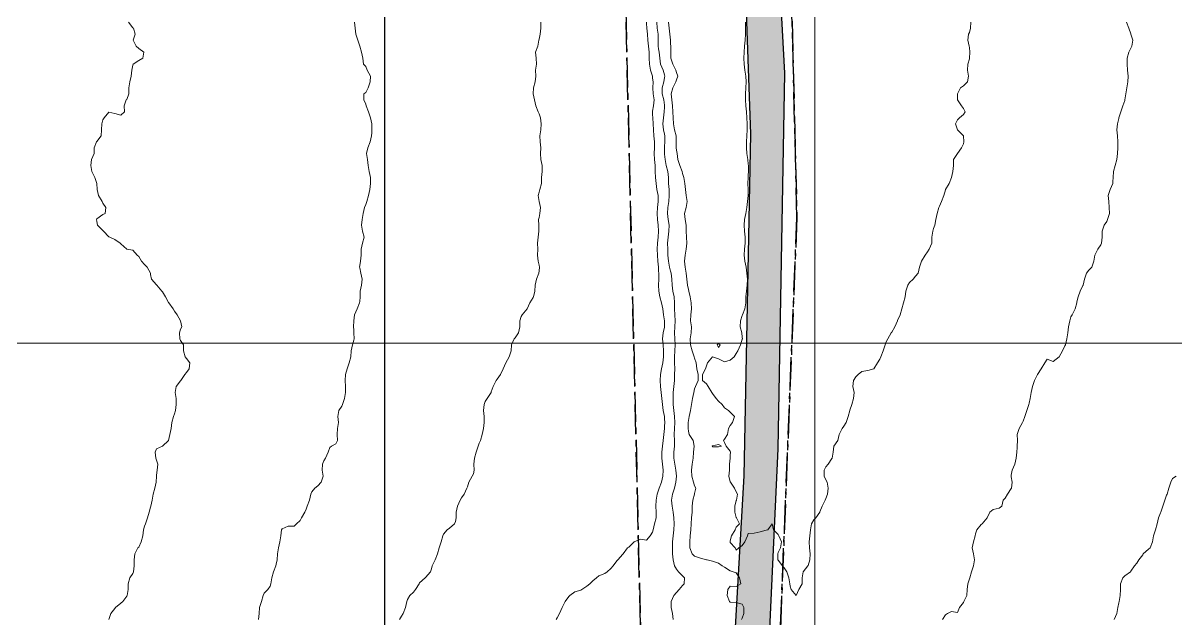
# Model space of a CAD drawing. Header units: centimetres. Extents: x 0 to 642158, y -847 to 649707.
# Drawn here: x 616800.6 to 616897, y 621364.3 to 621414.2 of the extents above; entities that cross this region are included whole.
import ezdxf

# ---------------------------------------------------------------- set-up
doc = ezdxf.new("R2010")
doc.units = ezdxf.units.CM
doc.header["$MEASUREMENT"] = 0
doc.linetypes.add('CENTERX2', pattern=[4, 2.5, -0.5, 0.5, -0.5])
doc.layers.add('MEV_grille', color=254, linetype='Continuous', lineweight=9)
doc.layers.add('WAL_topographie 0.5', color=253, linetype='Continuous', lineweight=20)
doc.layers.add('MEV_schema paysager_Ha', color=7, linetype='Continuous', lineweight=25, transparency=0.13)
doc.layers.add('SPW_parcellaire cadastral', color=7, linetype='CENTERX2', lineweight=25, true_color=0xff0542)
picture_1 = doc.add_image_def('image2.png', size_in_pixel=(6614, 11023))

# ---------------------------------------------------------------- blocks, each defined once
blk = doc.blocks.new('*U114')
at = {"layer": 'MEV_grille', "transparency": 33554687}
blk.add_lwpolyline([(-1338.461, 0), (1338.461, 0)], dxfattribs=at)
blk = doc.blocks.new('*U115')
at = {"layer": 'MEV_grille', "color": 0, "linetype": 'ByBlock', "lineweight": -2, "transparency": 16777216}
blk.add_blockref('*U114', (0, -1000), dxfattribs=at)
blk = doc.blocks.new('*U112')
at = {"layer": 'MEV_grille', "transparency": 33554687}
blk.add_lwpolyline([(0, 1825.476), (0, -1825.476)], dxfattribs=at)
blk = doc.blocks.new('*U113')
at = {"layer": 'MEV_grille', "color": 0, "linetype": 'ByBlock', "lineweight": -2, "transparency": 16777216}
blk.add_blockref('*U112', (1500, 0), dxfattribs=at)

msp = doc.modelspace()

# ---------------------------------------------------------------- hatches: boundary and pattern name
at = {"layer": 'MEV_schema paysager_Ha', "true_color": 0xffffff, "transparency": 33554687}
h = msp.add_hatch(color=7, dxfattribs=at)
h.dxf.hatch_style = 1
h.paths.add_polyline_path([(617076.957, 620775.289), (617077.201, 620777.105), (617077.126, 620779.957), (617075.099, 620784.986), (617072.172, 620790.466), (617067.368, 620798.797), (617064.065, 620804.577), (617056.243, 620818.296), (617050.046, 620830.95), (617047.611, 620836.834), (617045.379, 620844.037), (617042.362, 620852.742), (617037.909, 620861.649), (617028.342, 620880.123), (617020.095, 620896.123), (617010.198, 620916.411), (617002.446, 620933.73), (616993.044, 620956.493), (616983.642, 620978.596), (616973.25, 621002.678), (616968.962, 621012.244), (616965.663, 621021.976), (616955.436, 621040.45), (616945.21, 621059.419), (616940.921, 621068.986), (616935.478, 621077.398), (616927.231, 621088.119), (616919.756, 621098.032), (616908.594, 621115.419), (616899.05, 621136.883), (616888.424, 621173.846), (616877.62, 621211.722), (616864.401, 621250.858), (616862.596, 621274.031), (616860.047, 621301.222), (616858.914, 621326.713), (616859.197, 621346.539), (616860.896, 621376.279), (616861.463, 621404.886), (616860.613, 621429.244), (616859.48, 621444.822), (616854.948, 621465.215), (616849, 621490.706), (616837.671, 621532.058), (616829.74, 621571.711), (616822.943, 621588.705), (616820.394, 621592.954), (616812.463, 621606.549), (616808.781, 621634.306), (616806.798, 621652.15), (616807.931, 621670.56), (616809.064, 621685.289), (616812.18, 621684.156), (616809.914, 621652.433), (616812.18, 621634.873), (616813.879, 621615.896), (616816.995, 621605.7), (616822.943, 621593.52), (616829.174, 621581.341), (616832.006, 621572.561), (616837.954, 621544.521), (616851.266, 621492.689), (616857.498, 621468.614), (616860.896, 621451.903), (616862.879, 621435.758), (616864.295, 621409.984), (616863.729, 621378.545), (616862.029, 621341.724), (616862.313, 621319.632), (616865.428, 621273.181), (616866.561, 621255.621), (616870.995, 621241.549), (616880.863, 621212.431), (616888.067, 621186.88), (616893.901, 621167.537), (616903.21, 621136.7), (616913.794, 621113.645), (616922.701, 621099.354), (616933.688, 621085.113), (616938.674, 621078.225), (616946.15, 621064.154), (616956.913, 621043.761), (616966.26, 621026.766), (616969.942, 621016.853), (616981.555, 620991.079), (616995.15, 620956.807), (617005.346, 620932.732), (617016.676, 620908.941), (617026.306, 620890.247), (617038.202, 620866.455), (617044.999, 620853.993), (617049.248, 620839.831), (617054.346, 620826.519), (617065.959, 620806.409), (617077.565, 620785.227), (617080.472, 620780.563), (617081.622, 620779.211), (617083.041, 620778.332)])

# ---------------------------------------------------------------- linework, layer by layer
for points in [[(616812.18, 621684.156), (616809.914, 621652.433), (616812.18, 621634.873), (616813.879, 621615.896), (616816.995, 621605.7), (616822.943, 621593.52), (616829.174, 621581.341), (616832.006, 621572.561), (616837.954, 621544.521), (616851.266, 621492.689), (616857.498, 621468.614), (616860.896, 621451.903), (616862.879, 621435.758), (616864.295, 621409.984), (616863.729, 621378.545), (616862.029, 621341.724), (616862.313, 621319.632), (616865.428, 621273.181), (616866.561, 621255.621), (616870.995, 621241.549), (616880.863, 621212.431), (616888.067, 621186.88), (616893.901, 621167.537), (616903.21, 621136.7)], [(616899.05, 621136.883), (616888.424, 621173.846), (616877.62, 621211.722), (616864.401, 621250.858), (616862.596, 621274.031), (616860.047, 621301.222), (616858.914, 621326.713), (616859.197, 621346.539), (616860.896, 621376.279), (616861.463, 621404.886), (616860.613, 621429.244), (616859.48, 621444.822), (616854.948, 621465.215), (616849, 621490.706), (616837.671, 621532.058), (616829.74, 621571.711), (616822.943, 621588.705), (616820.394, 621592.954), (616812.463, 621606.549), (616808.781, 621634.306), (616806.798, 621652.15), (616807.931, 621670.56)]]:
    msp.add_lwpolyline(points)
at = {"layer": 'SPW_parcellaire cadastral'}
for points in [[(616944.019, 621346.288), (616891.176, 621232.847), (616887.191, 621245.822), (616886.641, 621247.973), (616862.665, 621331.766), (616865.321, 621397.898), (616864.432, 621434.347), (616858.606, 621468.447), (616903.186, 621496.996), (616854.687, 621564.33), (616835.91, 621591.288), (616876.41, 621581.683), (616934.855, 621567.822)], [(616858.606, 621468.447), (616864.432, 621434.347), (616865.321, 621397.898), (616862.665, 621331.766), (616870.711, 621252.787), (616861.325, 621255.728), (616853.844, 621320.918), (616853.082, 621327.776), (616851.004, 621415.295), (616844.699, 621459.573), (616843.298, 621468.926)], [(616824.509, 621315.101), (616821.791, 621319.374), (616819.331, 621323.049), (616817.024, 621327.137), (616813.887, 621330.833), (616810.287, 621336.333), (616807.322, 621340.702), (616798.391, 621353.583), (616781.304, 621380.351), (616778.838, 621384.107), (616775.859, 621388.838), (616769.222, 621399.536), (616766.461, 621403.571), (616763.576, 621407.792), (616844.699, 621459.573), (616851.004, 621415.295), (616853.082, 621327.776), (616826.937, 621311.51), (616824.509, 621315.101)]]:
    msp.add_lwpolyline(points, dxfattribs=at)
at = {"layer": 'WAL_topographie 0.5'}
for points in [[(616809.393, 621414.25), (616809.75, 621413.795), (616809.806, 621413.75), (616809.958, 621413.25), (616809.795, 621412.75), (616810.046, 621412.25), (616810.25, 621412.054), (616810.687, 621411.75), (616810.6, 621411.25), (616810.25, 621411.044), (616809.796, 621410.75), (616809.75, 621410.65), (616809.676, 621410.25), (616809.635, 621409.75), (616809.5, 621409.25), (616809.438, 621408.75), (616809.417, 621408.25), (616809.25, 621407.792), (616809.217, 621407.75), (616809.036, 621407.25), (616809.055, 621406.75), (616808.75, 621406.475), (616808.25, 621406.6), (616807.75, 621406.712), (616807.375, 621406.25), (616807.25, 621406.068), (616807.155, 621405.75), (616807.128, 621405.25), (616807.117, 621404.75), (616806.75, 621404.272), (616806.731, 621404.25), (616806.538, 621403.75), (616806.513, 621403.25), (616806.3, 621402.75), (616806.25, 621402.25), (616806.343, 621401.75), (616806.57, 621401.25), (616806.75, 621400.75), (616806.75, 621400.75), (616806.764, 621400.25), (616806.899, 621399.75), (616807.183, 621399.25), (616807.25, 621399.096), (616807.5, 621398.75), (616807.438, 621398.25), (616807.25, 621398.15), (616806.75, 621397.786), (616806.725, 621397.75), (616806.75, 621397.583), (616806.813, 621397.25), (616807.25, 621396.813), (616807.317, 621396.75), (616807.75, 621396.286), (616807.833, 621396.25), (616808.25, 621396.058), (616808.694, 621395.75), (616808.75, 621395.708), (616809.25, 621395.25), (616809.25, 621395.25), (616809.75, 621395.159), (616810.125, 621394.75), (616810.25, 621394.635), (616810.5, 621394.25), (616810.75, 621393.972), (616810.95, 621393.75), (616811.226, 621393.25), (616811.25, 621393.125), (616811.329, 621392.75), (616811.75, 621392.279), (616811.774, 621392.25), (616812.2, 621391.75), (616812.25, 621391.679), (616812.5, 621391.25), (616812.75, 621390.788), (616812.771, 621390.75), (616813.125, 621390.25), (616813.25, 621390.073), (616813.479, 621389.75), (616813.75, 621389.25), (616813.75, 621389.25), (616813.865, 621388.75), (616813.75, 621388.562), (616813.654, 621388.25), (616813.698, 621387.75), (616813.75, 621387.6), (616814, 621387.25), (616814, 621386.75), (616814.146, 621386.25), (616814.25, 621386.103), (616814.523, 621385.75), (616814.481, 621385.25), (616814.25, 621384.934), (616814.12, 621384.75), (616813.771, 621384.25), (616813.75, 621384.224), (616813.375, 621383.75), (616813.302, 621383.25), (616813.379, 621382.75), (616813.391, 621382.25), (616813.327, 621381.75), (616813.25, 621381.477), (616813.167, 621381.25), (616813.031, 621380.75), (616812.974, 621380.25), (616812.854, 621379.75), (616812.75, 621379.25), (616812.75, 621379.25), (616812.25, 621378.75), (616812.25, 621378.75), (616811.75, 621378.528), (616811.641, 621378.25), (616811.692, 621377.75), (616811.75, 621377.583), (616811.85, 621377.25), (616811.806, 621376.75), (616811.75, 621376.333), (616811.738, 621376.25), (616811.712, 621375.75), (616811.611, 621375.25), (616811.466, 621374.75), (616811.387, 621374.25), (616811.279, 621373.75), (616811.25, 621373.667), (616811.122, 621373.25), (616810.987, 621372.75), (616810.824, 621372.25), (616810.75, 621372.071), (616810.665, 621371.75), (616810.592, 621371.25), (616810.468, 621370.75), (616810.25, 621370.321), (616810.191, 621370.25), (616809.926, 621369.75), (616809.868, 621369.25), (616809.886, 621368.75), (616809.808, 621368.25), (616809.75, 621368.111), (616809.518, 621367.75), (616809.371, 621367.25), (616809.379, 621366.75), (616809.281, 621366.25), (616809.25, 621366.197), (616808.923, 621365.75), (616808.75, 621365.618), (616808.304, 621365.25), (616808.25, 621365.185), (616807.917, 621364.75), (616807.75, 621364.25)], [(616828.309, 621414.25), (616828.361, 621413.75), (616828.426, 621413.25), (616828.596, 621412.75), (616828.75, 621412.25), (616828.75, 621412.25), (616828.893, 621411.75), (616829.012, 621411.25), (616829.062, 621410.75), (616829.25, 621410.536), (616829.375, 621410.25), (616829.633, 621409.75), (616829.625, 621409.25), (616829.44, 621408.75), (616829.25, 621408.383), (616829.096, 621408.25), (616829.09, 621407.75), (616829.25, 621407.386), (616829.292, 621407.25), (616829.475, 621406.75), (616829.632, 621406.25), (616829.75, 621405.75), (616829.75, 621405.75), (616829.767, 621405.25), (616829.75, 621405), (616829.728, 621404.75), (616829.618, 621404.25), (616829.417, 621403.75), (616829.298, 621403.25), (616829.388, 621402.75), (616829.439, 621402.25), (616829.532, 621401.75), (616829.659, 621401.25), (616829.641, 621400.75), (616829.583, 621400.25), (616829.487, 621399.75), (616829.333, 621399.25), (616829.25, 621398.981), (616829.153, 621398.75), (616829.026, 621398.25), (616828.956, 621397.75), (616828.899, 621397.25), (616828.979, 621396.75), (616829.107, 621396.25), (616828.986, 621395.75), (616828.868, 621395.25), (616828.875, 621394.75), (616828.808, 621394.25), (616828.75, 621393.875), (616828.739, 621393.75), (616828.75, 621393.678), (616828.823, 621393.25), (616828.959, 621392.75), (616828.893, 621392.25), (616828.774, 621391.75), (616828.785, 621391.25), (616828.75, 621390.875), (616828.73, 621390.75), (616828.54, 621390.25), (616828.313, 621389.75), (616828.25, 621389.25), (616828.25, 621389.249), (616828.235, 621388.75), (616828.25, 621388.5), (616828.264, 621388.25), (616828.278, 621387.75), (616828.25, 621387.65), (616828.145, 621387.25), (616828.026, 621386.75), (616827.993, 621386.25), (616827.872, 621385.75), (616827.75, 621385.404), (616827.696, 621385.25), (616827.563, 621384.75), (616827.528, 621384.25), (616827.567, 621383.75), (616827.561, 621383.25), (616827.481, 621382.75), (616827.315, 621382.25), (616827.25, 621382.107), (616826.991, 621381.75), (616826.912, 621381.25), (616826.962, 621380.75), (616826.888, 621380.25), (616826.857, 621379.75), (616826.89, 621379.25), (616826.75, 621378.958), (616826.393, 621378.75), (616826.25, 621378.65), (616826.112, 621378.25), (616825.893, 621377.75), (616825.75, 621377.528), (616825.625, 621377.25), (616825.591, 621376.75), (616825.677, 621376.25), (616825.522, 621375.75), (616825.25, 621375.453), (616824.979, 621375.25), (616824.75, 621374.944), (616824.665, 621374.75), (616824.538, 621374.25), (616824.35, 621373.75), (616824.25, 621373.5), (616824.144, 621373.25), (616823.875, 621372.75), (616823.75, 621372.544), (616823.456, 621372.25), (616823.25, 621372.075), (616822.75, 621372.068), (616822.25, 621371.85), (616822.207, 621371.75), (616822.135, 621371.25), (616822.066, 621370.75), (616821.938, 621370.25), (616821.861, 621369.75), (616821.848, 621369.25), (616821.75, 621368.875), (616821.717, 621368.75), (616821.525, 621368.25), (616821.396, 621367.75), (616821.304, 621367.25), (616821.25, 621367.05), (616821.05, 621366.75), (616820.75, 621366.469), (616820.665, 621366.25), (616820.513, 621365.75), (616820.347, 621365.25), (616820.326, 621364.75), (616820.268, 621364.25)], [(616843.883, 621414.25), (616843.905, 621413.75), (616843.854, 621413.25), (616843.75, 621412.821), (616843.734, 621412.75), (616843.636, 621412.25), (616843.442, 621411.75), (616843.513, 621411.25), (616843.542, 621410.75), (616843.464, 621410.25), (616843.477, 621409.75), (616843.424, 621409.25), (616843.276, 621408.75), (616843.25, 621408.25), (616843.354, 621407.75), (616843.469, 621407.25), (616843.674, 621406.75), (616843.75, 621406.594), (616843.881, 621406.25), (616843.934, 621405.75), (616843.89, 621405.25), (616843.818, 621404.75), (616843.847, 621404.25), (616843.889, 621403.75), (616843.868, 621403.25), (616843.885, 621402.75), (616844.013, 621402.25), (616844, 621401.75), (616843.96, 621401.25), (616843.941, 621400.75), (616843.806, 621400.25), (616843.75, 621400.028), (616843.686, 621399.75), (616843.75, 621399.25), (616843.75, 621399.25), (616843.871, 621398.75), (616843.819, 621398.25), (616843.75, 621397.917), (616843.714, 621397.75), (616843.718, 621397.25), (616843.735, 621396.75), (616843.669, 621396.25), (616843.625, 621395.75), (616843.644, 621395.25), (616843.621, 621394.75), (616843.669, 621394.25), (616843.75, 621393.917), (616843.794, 621393.75), (616843.75, 621393.45), (616843.726, 621393.25), (616843.541, 621392.75), (616843.421, 621392.25), (616843.405, 621391.75), (616843.294, 621391.25), (616843.25, 621391.197), (616842.976, 621390.75), (616842.75, 621390.25), (616842.75, 621390.25), (616842.338, 621389.75), (616842.25, 621389.613), (616842.153, 621389.25), (616842.153, 621388.75), (616842.023, 621388.25), (616841.75, 621387.821), (616841.679, 621387.75), (616841.45, 621387.25), (616841.408, 621386.75), (616841.25, 621386.25), (616841.25, 621386.25), (616840.977, 621385.75), (616840.75, 621385.25), (616840.75, 621385.25), (616840.509, 621384.75), (616840.25, 621384.382), (616840.167, 621384.25), (616839.911, 621383.75), (616839.75, 621383.3), (616839.731, 621383.25), (616839.404, 621382.75), (616839.25, 621382.5), (616839.157, 621382.25), (616839.098, 621381.75), (616839.161, 621381.25), (616839.168, 621380.75), (616839.09, 621380.25), (616838.988, 621379.75), (616838.842, 621379.25), (616838.75, 621379), (616838.65, 621378.75), (616838.481, 621378.25), (616838.339, 621377.75), (616838.294, 621377.25), (616838.331, 621376.75), (616838.25, 621376.458), (616838.164, 621376.25), (616837.859, 621375.75), (616837.75, 621375.361), (616837.706, 621375.25), (616837.483, 621374.75), (616837.25, 621374.432), (616837.161, 621374.25), (616836.928, 621373.75), (616836.8, 621373.25), (616836.814, 621372.75), (616836.75, 621372.45), (616836.679, 621372.25), (616836.25, 621371.897), (616836.065, 621371.75), (616835.75, 621371.396), (616835.684, 621371.25), (616835.548, 621370.75), (616835.397, 621370.25), (616835.25, 621369.75), (616835.25, 621369.75), (616835.059, 621369.25), (616834.803, 621368.75), (616834.75, 621368.5), (616834.669, 621368.25), (616834.25, 621367.769), (616834.226, 621367.75), (616833.75, 621367.315), (616833.705, 621367.25), (616833.422, 621366.75), (616833.25, 621366.538), (616832.95, 621366.25), (616832.75, 621365.938), (616832.682, 621365.75), (616832.587, 621365.25), (616832.366, 621364.75), (616832.25, 621364.533), (616832.069, 621364.25)], [(616852.737, 621414.25), (616852.75, 621414.146), (616852.777, 621413.75), (616852.828, 621413.25), (616852.856, 621412.75), (616852.905, 621412.25), (616852.947, 621411.75), (616852.951, 621411.25), (616852.982, 621410.75), (616853.082, 621410.25), (616853.225, 621409.75), (616853.25, 621409.576), (616853.283, 621409.25), (616853.268, 621408.75), (616853.297, 621408.25), (616853.377, 621407.75), (616853.332, 621407.25), (616853.25, 621406.795), (616853.242, 621406.75), (616853.25, 621406.541), (616853.258, 621406.25), (616853.284, 621405.75), (616853.31, 621405.25), (616853.361, 621404.75), (616853.403, 621404.25), (616853.394, 621403.75), (616853.378, 621403.25), (616853.415, 621402.75), (616853.449, 621402.25), (616853.456, 621401.75), (616853.487, 621401.25), (616853.534, 621400.75), (616853.615, 621400.25), (616853.714, 621399.75), (616853.712, 621399.25), (616853.657, 621398.75), (616853.637, 621398.25), (616853.661, 621397.75), (616853.715, 621397.25), (616853.736, 621396.75), (616853.7, 621396.25), (616853.657, 621395.75), (616853.642, 621395.25), (616853.656, 621394.75), (616853.689, 621394.25), (616853.728, 621393.75), (616853.75, 621393.4), (616853.758, 621393.25), (616853.771, 621392.75), (616853.754, 621392.25), (616853.772, 621391.75), (616853.86, 621391.25), (616853.979, 621390.75), (616854.096, 621390.25), (616854.172, 621389.75), (616854.245, 621389.25), (616854.25, 621389.036), (616854.254, 621388.75), (616854.25, 621388.725), (616854.132, 621388.25), (616854.071, 621387.75), (616854.12, 621387.25), (616854.165, 621386.75), (616854.152, 621386.25), (616854.105, 621385.75), (616854.004, 621385.25), (616853.902, 621384.75), (616853.871, 621384.25), (616853.899, 621383.75), (616853.958, 621383.25), (616854.025, 621382.75), (616854.07, 621382.25), (616854.128, 621381.75), (616854.229, 621381.25), (616854.25, 621381.044), (616854.271, 621380.75), (616854.25, 621380.447), (616854.231, 621380.25), (616854.18, 621379.75), (616854.141, 621379.25), (616854.077, 621378.75), (616854.025, 621378.25), (616854.019, 621377.75), (616854.067, 621377.25), (616854.132, 621376.75), (616854.117, 621376.25), (616853.978, 621375.75), (616853.789, 621375.25), (616853.75, 621375.078), (616853.631, 621374.75), (616853.552, 621374.25), (616853.513, 621373.75), (616853.542, 621373.25), (616853.552, 621372.75), (616853.41, 621372.25), (616853.284, 621371.75), (616853.25, 621371.55), (616853.036, 621371.25), (616852.75, 621370.88), (616852.25, 621370.977), (616851.75, 621370.775), (616851.714, 621370.75), (616851.25, 621370.317), (616851.159, 621370.25), (616850.781, 621369.75), (616850.75, 621369.717), (616850.338, 621369.25), (616850.25, 621369.167), (616849.95, 621368.75), (616849.75, 621368.523), (616849.45, 621368.25), (616849.25, 621368.112), (616848.75, 621367.902), (616848.555, 621367.75), (616848.25, 621367.5), (616848, 621367.25), (616847.75, 621367.03), (616847.313, 621366.75), (616847.25, 621366.72), (616846.75, 621366.573), (616846.333, 621366.25), (616846.25, 621366.167), (616845.938, 621365.75), (616845.75, 621365.375), (616845.679, 621365.25), (616845.45, 621364.75), (616845.25, 621364.393), (616845.187, 621364.25)], [(616853.599, 621414.25), (616853.625, 621413.75), (616853.709, 621413.25), (616853.716, 621412.75), (616853.724, 621412.25), (616853.75, 621412.032), (616853.787, 621411.75), (616853.839, 621411.25), (616853.922, 621410.75), (616854.136, 621410.25), (616854.25, 621409.854), (616854.278, 621409.75), (616854.25, 621409.629), (616854.178, 621409.25), (616854.045, 621408.75), (616854.059, 621408.25), (616854.188, 621407.75), (616854.25, 621407.298), (616854.256, 621407.25), (616854.25, 621407.129), (616854.224, 621406.75), (616854.151, 621406.25), (616854.096, 621405.75), (616854.165, 621405.25), (616854.25, 621404.877), (616854.28, 621404.75), (616854.282, 621404.25), (616854.25, 621403.862), (616854.241, 621403.75), (616854.245, 621403.25), (616854.25, 621403.202), (616854.302, 621402.75), (616854.395, 621402.25), (616854.519, 621401.75), (616854.577, 621401.25), (616854.589, 621400.75), (616854.623, 621400.25), (616854.634, 621399.75), (616854.597, 621399.25), (616854.523, 621398.75), (616854.499, 621398.25), (616854.555, 621397.75), (616854.624, 621397.25), (616854.615, 621396.75), (616854.541, 621396.25), (616854.498, 621395.75), (616854.51, 621395.25), (616854.533, 621394.75), (616854.576, 621394.25), (616854.674, 621393.75), (616854.75, 621393.408), (616854.791, 621393.25), (616854.861, 621392.75), (616854.886, 621392.25), (616854.938, 621391.75), (616855.038, 621391.25), (616855.072, 621390.75), (616855.078, 621390.25), (616855.115, 621389.75), (616855.128, 621389.25), (616855.107, 621388.75), (616855.09, 621388.25), (616855.118, 621387.75), (616855.144, 621387.25), (616855.11, 621386.75), (616855.072, 621386.25), (616855.081, 621385.75), (616855.095, 621385.25), (616855.091, 621384.75), (616855.091, 621384.25), (616855.03, 621383.75), (616854.968, 621383.25), (616854.955, 621382.75), (616854.962, 621382.25), (616855.014, 621381.75), (616855.083, 621381.25), (616855.111, 621380.75), (616855.073, 621380.25), (616855.042, 621379.75), (616855.069, 621379.25), (616855.072, 621378.75), (616855.016, 621378.25), (616855.012, 621377.75), (616855.098, 621377.25), (616855.198, 621376.75), (616855.241, 621376.25), (616855.19, 621375.75), (616855.073, 621375.25), (616854.924, 621374.75), (616854.835, 621374.25), (616854.879, 621373.75), (616854.964, 621373.25), (616855.016, 621372.75), (616855.048, 621372.25), (616855.021, 621371.75), (616854.962, 621371.25), (616854.924, 621370.75), (616854.909, 621370.25), (616854.925, 621369.75), (616854.976, 621369.25), (616855.092, 621368.75), (616855.25, 621368.476), (616855.415, 621368.25), (616855.75, 621367.913), (616855.917, 621367.75), (616855.89, 621367.25), (616855.75, 621367.101), (616855.47, 621366.75), (616855.25, 621366.517), (616855.018, 621366.25), (616854.789, 621365.75), (616854.811, 621365.25), (616854.916, 621364.75), (616854.97, 621364.25)], [(616854.565, 621414.25), (616854.638, 621413.75), (616854.703, 621413.25), (616854.738, 621412.75), (616854.75, 621412.442), (616854.761, 621412.25), (616854.76, 621411.75), (616854.786, 621411.25), (616854.943, 621410.75), (616855.194, 621410.25), (616855.25, 621410.045), (616855.353, 621409.75), (616855.25, 621409.436), (616855.198, 621409.25), (616854.933, 621408.75), (616854.804, 621408.25), (616854.85, 621407.75), (616854.904, 621407.25), (616854.94, 621406.75), (616854.97, 621406.25), (616854.982, 621405.75), (616855.089, 621405.25), (616855.22, 621404.75), (616855.231, 621404.25), (616855.228, 621403.75), (616855.25, 621403.547), (616855.305, 621403.25), (616855.371, 621402.75), (616855.528, 621402.25), (616855.713, 621401.75), (616855.75, 621401.6), (616855.855, 621401.25), (616855.957, 621400.75), (616856.008, 621400.25), (616856.05, 621399.75), (616856.131, 621399.25), (616856.068, 621398.75), (616855.925, 621398.25), (616855.971, 621397.75), (616856.047, 621397.25), (616856.046, 621396.75), (616856.072, 621396.25), (616856.099, 621395.75), (616856.058, 621395.25), (616855.975, 621394.75), (616855.918, 621394.25), (616855.965, 621393.75), (616856.058, 621393.25), (616856.111, 621392.75), (616856.168, 621392.25), (616856.25, 621391.867), (616856.279, 621391.75), (616856.395, 621391.25), (616856.479, 621390.75), (616856.504, 621390.25), (616856.445, 621389.75), (616856.422, 621389.25), (616856.491, 621388.75), (616856.473, 621388.25), (616856.377, 621387.75), (616856.422, 621387.25), (616856.565, 621386.75), (616856.725, 621386.25), (616856.75, 621386.12), (616856.893, 621385.75), (616856.944, 621385.25), (616857.053, 621384.75), (616857.061, 621384.25), (616856.823, 621383.75), (616856.75, 621383.56), (616856.7, 621383.25), (616856.595, 621382.75), (616856.501, 621382.25), (616856.407, 621381.75), (616856.302, 621381.25), (616856.25, 621380.917), (616856.232, 621380.75), (616856.222, 621380.25), (616856.25, 621380.008), (616856.32, 621379.75), (616856.642, 621379.25), (616856.731, 621378.75), (616856.659, 621378.25), (616856.644, 621377.75), (616856.567, 621377.25), (616856.494, 621376.75), (616856.529, 621376.25), (616856.66, 621375.75), (616856.75, 621375.432), (616856.858, 621375.25), (616856.75, 621374.806), (616856.743, 621374.75), (616856.608, 621374.25), (616856.565, 621373.75), (616856.551, 621373.25), (616856.508, 621372.75), (616856.475, 621372.25), (616856.437, 621371.75), (616856.383, 621371.25), (616856.354, 621370.75), (616856.376, 621370.25), (616856.565, 621369.75), (616856.75, 621369.563), (616857.25, 621369.391), (616857.75, 621369.259), (616857.8, 621369.25), (616858.25, 621369.13), (616858.75, 621368.957), (616859.065, 621368.75), (616859.25, 621368.625), (616859.75, 621368.329), (616860, 621368.25), (616860.25, 621368.15), (616860.511, 621367.75), (616860.632, 621367.25), (616860.25, 621367.009), (616859.75, 621367.046), (616859.54, 621366.75), (616859.494, 621366.25), (616859.687, 621365.75), (616859.75, 621365.703), (616860.25, 621365.685), (616860.75, 621365.533), (616860.889, 621365.25), (616860.885, 621364.75), (616860.75, 621364.365), (616860.677, 621364.25)], [(616865.25, 621366.25), (616865.25, 621366.25), (616865.25, 621366.25), (616864.838, 621366.75), (616864.75, 621367.05), (616864.718, 621367.25), (616864.659, 621367.75), (616864.481, 621368.25), (616864.25, 621368.583), (616864.125, 621368.75), (616863.75, 621369.232), (616863.736, 621369.25), (616863.712, 621369.75), (616863.75, 621369.865), (616863.942, 621370.25), (616864.042, 621370.75), (616863.815, 621371.25), (616863.75, 621371.375), (616863.375, 621371.75), (616863.25, 621372.25), (616862.875, 621371.75), (616862.75, 621371.726), (616862.25, 621371.583), (616861.75, 621371.472), (616861.25, 621371.464), (616861.182, 621371.25), (616860.964, 621370.75), (616860.75, 621370.45), (616860.45, 621370.25), (616860.25, 621370.068), (616860.155, 621370.25), (616859.75, 621370.697), (616859.731, 621370.75), (616859.75, 621370.85), (616859.845, 621371.25), (616860.15, 621371.75), (616860.25, 621371.988), (616860.525, 621372.25), (616860.272, 621372.75), (616860.25, 621372.792), (616860.116, 621373.25), (616860.118, 621373.75), (616860.25, 621374.208), (616860.268, 621374.25), (616860.348, 621374.75), (616860.25, 621374.941), (616860.095, 621375.25), (616859.763, 621375.75), (616859.75, 621375.783), (616859.633, 621376.25), (616859.675, 621376.75), (616859.679, 621377.25), (616859.737, 621377.75), (616859.75, 621378), (616859.777, 621378.25), (616859.75, 621378.35), (616859.416, 621378.75), (616859.25, 621379.083), (616859.167, 621379.25), (616859.25, 621379.341), (616859.5, 621379.75), (616859.601, 621380.25), (616859.75, 621380.489), (616859.932, 621380.75), (616860.104, 621381.25), (616859.75, 621381.595), (616859.602, 621381.75), (616859.25, 621381.978), (616859.059, 621382.25), (616858.75, 621382.536), (616858.566, 621382.75), (616858.25, 621383.178), (616858.198, 621383.25), (616857.891, 621383.75), (616857.75, 621383.968), (616857.417, 621384.25), (616857.433, 621384.75), (616857.676, 621385.25), (616857.75, 621385.5), (616857.838, 621385.75), (616858.25, 621386.238), (616858.75, 621386.064), (616859.25, 621385.826), (616859.75, 621385.972), (616860.06, 621386.25), (616860.25, 621386.511), (616860.384, 621386.75), (616860.596, 621387.25), (616860.75, 621387.717), (616860.757, 621387.75), (616860.75, 621387.893), (616860.708, 621388.25), (616860.585, 621388.75), (616860.596, 621389.25), (616860.75, 621389.69), (616860.766, 621389.75), (616860.962, 621390.25), (616861.058, 621390.75), (616861.055, 621391.25), (616861.092, 621391.75), (616861.17, 621392.25), (616861.175, 621392.75), (616861.128, 621393.25), (616861.066, 621393.75), (616860.972, 621394.25), (616860.905, 621394.75), (616860.941, 621395.25), (616860.984, 621395.75), (616860.986, 621396.25), (616860.947, 621396.75), (616860.904, 621397.25), (616860.948, 621397.75), (616861.06, 621398.25), (616861.14, 621398.75), (616861.192, 621399.25), (616861.24, 621399.75), (616861.235, 621400.25), (616861.207, 621400.75), (616861.231, 621401.25), (616861.25, 621401.45), (616861.278, 621401.75), (616861.266, 621402.25), (616861.25, 621402.384), (616861.203, 621402.75), (616861.137, 621403.25), (616861.1, 621403.75), (616861.105, 621404.25), (616861.135, 621404.75), (616861.157, 621405.25), (616861.155, 621405.75), (616861.131, 621406.25), (616861.094, 621406.75), (616861.055, 621407.25), (616861.018, 621407.75), (616861.006, 621408.25), (616861.035, 621408.75), (616861.064, 621409.25), (616861.046, 621409.75), (616860.975, 621410.25), (616860.9, 621410.75), (616860.883, 621411.25), (616860.909, 621411.75), (616860.947, 621412.25), (616860.987, 621412.75), (616861.012, 621413.25), (616861.018, 621413.75), (616861.018, 621414.25)], [(616879.866, 621414.25), (616879.842, 621413.75), (616879.75, 621413.4), (616879.667, 621413.25), (616879.625, 621412.75), (616879.733, 621412.25), (616879.75, 621412.15), (616879.794, 621411.75), (616879.76, 621411.25), (616879.75, 621411.2), (616879.618, 621410.75), (616879.595, 621410.25), (616879.678, 621409.75), (616879.607, 621409.25), (616879.25, 621408.917), (616879, 621408.75), (616878.75, 621408.25), (616878.75, 621407.75), (616879.083, 621407.25), (616879.25, 621407.023), (616879.393, 621406.75), (616879.25, 621406.519), (616878.932, 621406.25), (616878.75, 621406.083), (616878.59, 621405.75), (616878.75, 621405.25), (616878.75, 621405.25), (616879.25, 621404.75), (616879.25, 621404.75), (616879.3, 621404.25), (616879.25, 621404.083), (616879.102, 621403.75), (616878.75, 621403.25), (616878.75, 621403.25), (616878.43, 621402.75), (616878.417, 621402.25), (616878.363, 621401.75), (616878.25, 621401.25), (616878.25, 621401.25), (616878.046, 621400.75), (616877.764, 621400.25), (616877.75, 621400.214), (616877.609, 621399.75), (616877.424, 621399.25), (616877.25, 621398.85), (616877.196, 621398.75), (616877.042, 621398.25), (616876.941, 621397.75), (616876.857, 621397.25), (616876.75, 621396.978), (616876.684, 621396.75), (616876.622, 621396.25), (616876.618, 621395.75), (616876.388, 621395.25), (616876.25, 621395.04), (616876.06, 621394.75), (616875.75, 621394.25), (616875.75, 621394.25), (616875.578, 621393.75), (616875.462, 621393.25), (616875.25, 621392.988), (616875.05, 621392.75), (616874.75, 621392.45), (616874.607, 621392.25), (616874.441, 621391.75), (616874.382, 621391.25), (616874.25, 621390.75), (616874.25, 621390.75), (616874.088, 621390.25), (616873.95, 621389.75), (616873.75, 621389.283), (616873.728, 621389.25), (616873.518, 621388.75), (616873.25, 621388.309), (616873.208, 621388.25), (616872.917, 621387.75), (616872.75, 621387.432), (616872.694, 621387.25), (616872.524, 621386.75), (616872.336, 621386.25), (616872.25, 621386.042), (616872.055, 621385.75), (616871.75, 621385.25), (616871.75, 621385.25), (616871.25, 621385.083), (616870.75, 621385.011), (616870.45, 621384.75), (616870.25, 621384.559), (616870.064, 621384.25), (616870.007, 621383.75), (616870.099, 621383.25), (616870.069, 621382.75), (616869.913, 621382.25), (616869.75, 621381.783), (616869.737, 621381.75), (616869.607, 621381.25), (616869.44, 621380.75), (616869.25, 621380.43), (616869.095, 621380.25), (616868.846, 621379.75), (616868.75, 621379.25), (616868.75, 621379.25), (616868.4, 621378.75), (616868.359, 621378.25), (616868.266, 621377.75), (616868.25, 621377.722), (616867.947, 621377.25), (616867.75, 621377.046), (616867.593, 621376.75), (616867.608, 621376.25), (616867.75, 621375.95), (616867.852, 621375.75), (616867.945, 621375.25), (616867.875, 621374.75), (616867.75, 621374.393), (616867.691, 621374.25), (616867.442, 621373.75), (616867.25, 621373.274), (616867.241, 621373.25), (616866.891, 621372.75), (616866.75, 621372.595), (616866.542, 621372.25), (616866.463, 621371.75), (616866.405, 621371.25), (616866.352, 621370.75), (616866.378, 621370.25), (616866.419, 621369.75), (616866.41, 621369.25), (616866.25, 621368.769), (616866.239, 621368.75), (616865.852, 621368.25), (616865.758, 621367.75), (616865.75, 621367.25), (616865.75, 621367.25), (616865.469, 621366.75), (616865.25, 621366.25)], [(616892.906, 621414.25), (616893.088, 621413.75), (616893.25, 621413.292), (616893.267, 621413.25), (616893.417, 621412.75), (616893.34, 621412.25), (616893.25, 621412.091), (616893.087, 621411.75), (616892.948, 621411.25), (616892.942, 621410.75), (616892.992, 621410.25), (616893.032, 621409.75), (616893.005, 621409.25), (616892.927, 621408.75), (616892.852, 621408.25), (616892.761, 621407.75), (616892.75, 621407.705), (616892.603, 621407.25), (616892.432, 621406.75), (616892.266, 621406.25), (616892.25, 621406.194), (616892.142, 621405.75), (616892.099, 621405.25), (616892.135, 621404.75), (616892.18, 621404.25), (616892.173, 621403.75), (616892.142, 621403.25), (616892.09, 621402.75), (616891.946, 621402.25), (616891.8, 621401.75), (616891.772, 621401.25), (616891.75, 621400.917), (616891.739, 621400.75), (616891.529, 621400.25), (616891.371, 621399.75), (616891.404, 621399.25), (616891.457, 621398.75), (616891.463, 621398.25), (616891.314, 621397.75), (616891.25, 621397.571), (616891.025, 621397.25), (616890.87, 621396.75), (616890.854, 621396.25), (616890.815, 621395.75), (616890.75, 621395.613), (616890.484, 621395.25), (616890.25, 621394.75), (616890.25, 621394.75), (616890.15, 621394.25), (616889.99, 621393.75), (616889.75, 621393.5), (616889.536, 621393.25), (616889.381, 621392.75), (616889.264, 621392.25), (616889.25, 621392.217), (616889.017, 621391.75), (616888.839, 621391.25), (616888.75, 621390.833), (616888.731, 621390.75), (616888.59, 621390.25), (616888.345, 621389.75), (616888.25, 621389.583), (616888.155, 621389.25), (616888.039, 621388.75), (616887.981, 621388.25), (616887.904, 621387.75), (616887.786, 621387.25), (616887.75, 621387.162), (616887.538, 621386.75), (616887.25, 621386.25), (616887.25, 621386.25), (616886.75, 621385.85), (616886.25, 621386.05), (616886.05, 621385.75), (616885.75, 621385.25), (616885.75, 621385.25), (616885.462, 621384.75), (616885.25, 621384.364), (616885.205, 621384.25), (616885.041, 621383.75), (616884.924, 621383.25), (616884.828, 621382.75), (616884.75, 621382.361), (616884.728, 621382.25), (616884.55, 621381.75), (616884.383, 621381.25), (616884.25, 621380.844), (616884.208, 621380.75), (616883.922, 621380.25), (616883.75, 621379.75), (616883.782, 621379.25), (616883.762, 621378.75), (616883.75, 621378.65), (616883.714, 621378.25), (616883.662, 621377.75), (616883.546, 621377.25), (616883.329, 621376.75), (616883.25, 621376.321), (616883.239, 621376.25), (616883.25, 621376.188), (616883.342, 621375.75), (616883.264, 621375.25), (616883.25, 621375.219), (616882.95, 621374.75), (616882.75, 621374.416), (616882.584, 621374.25), (616882.464, 621373.75), (616882.25, 621373.583), (616881.75, 621373.464), (616881.45, 621373.25), (616881.25, 621372.75), (616881.25, 621372.75), (616880.813, 621372.25), (616880.75, 621372.206), (616880.361, 621371.75), (616880.25, 621371.417), (616880.223, 621371.25), (616880.107, 621370.75), (616879.982, 621370.25), (616880.1, 621369.75), (616880.19, 621369.25), (616880.099, 621368.75), (616879.923, 621368.25), (616879.775, 621367.75), (616879.75, 621367.65), (616879.622, 621367.25), (616879.555, 621366.75), (616879.538, 621366.25), (616879.297, 621365.75), (616879.25, 621365.667), (616878.928, 621365.25), (616878.75, 621364.827), (616878.25, 621364.909), (616877.932, 621364.75), (616877.75, 621364.645), (616877.508, 621364.25)], [(616858.896, 621387.25), (616858.75, 621387.019), (616858.648, 621387.25), (616858.75, 621387.35), (616858.896, 621387.25)], [(616859, 621378.75), (616858.75, 621378.714), (616858.25, 621378.72), (616858.217, 621378.75), (616858.25, 621378.788), (616858.75, 621378.893), (616859, 621378.75)], [(616897.056, 621376.25), (616896.75, 621376.046), (616896.605, 621375.75), (616896.429, 621375.25), (616896.293, 621374.75), (616896.25, 621374.65), (616896.114, 621374.25), (616895.945, 621373.75), (616895.773, 621373.25), (616895.75, 621373.185), (616895.568, 621372.75), (616895.448, 621372.25), (616895.327, 621371.75), (616895.25, 621371.515), (616895.152, 621371.25), (616895.075, 621370.75), (616894.871, 621370.25), (616894.75, 621370.141), (616894.304, 621369.75), (616894.25, 621369.667), (616893.924, 621369.25), (616893.75, 621368.964), (616893.562, 621368.75), (616893.25, 621368.296), (616893.225, 621368.25), (616892.75, 621367.911), (616892.6, 621367.75), (616892.405, 621367.25), (616892.396, 621366.75), (616892.369, 621366.25), (616892.276, 621365.75), (616892.25, 621365.639), (616892.175, 621365.25), (616892.087, 621364.75), (616891.878, 621364.25)]]:
    msp.add_lwpolyline(points, dxfattribs=at)

# ---------------------------------------------------------------- block references
at = {"layer": 'MEV_grille', "transparency": 33554687}
for name, p in [('*U113', (615366.814, 620593.644)), ('*U115', (616669.481, 622387.381))]:
    msp.add_blockref(name, p, dxfattribs=at)

# ---------------------------------------------------------------- pictures from other files: only their frames are drawn
image = msp.add_image(picture_1, insert=(616830.845, 620745.783), size_in_units=(429.466, 715.756), dxfattribs=dict(brightness=75))
image.dxf.flags = 7

doc.saveas('drawing.dxf')
